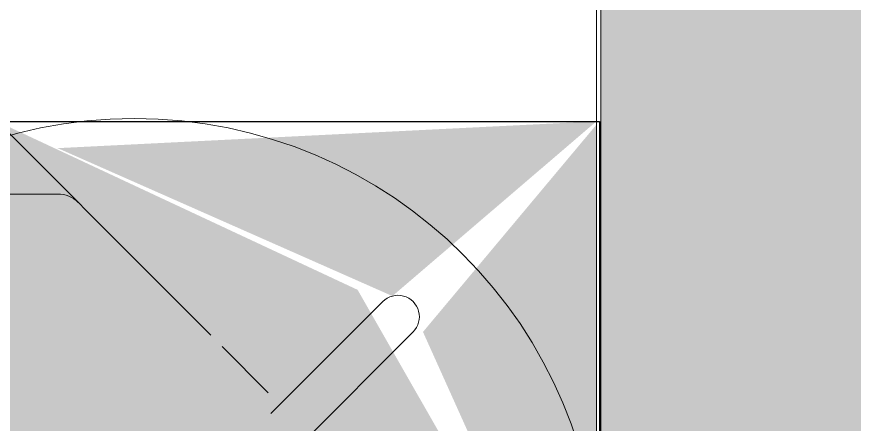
# Model space of a CAD drawing. Header units: metres. Extents: x 5 to 242, y -3 to 162.
# Drawn here: x 184.7064 to 184.9944, y 82.4416 to 82.5816 of the extents above; entities that cross this region are included whole.
import ezdxf

# ---------------------------------------------------------------- set-up
doc = ezdxf.new("R2010")
doc.units = ezdxf.units.M
doc.layers.add('1053_ARQ_BASE_MATADOURO_dwg', color=7, linetype='Continuous', lineweight=5, true_color=0x767676)
for name, color, linetype, lineweight in [('A-EQUIPAMENTOS', 7, 'Continuous', 5), ('A-PAREDE', 7, 'Continuous', 30), ('A-WALL', 7, 'Continuous', 9), ('P-SANR-FIXT', 7, 'Continuous', 5)]:
    doc.layers.add(name, color=color, linetype=linetype, lineweight=lineweight)

# ---------------------------------------------------------------- blocks, each defined once
blk = doc.blocks.new('USO_ESG_Cuba lavatório redonda - Uso geral-3627472-TÉRREO 1_20')
at = {"layer": 'P-SANR-FIXT', "color": 9, "true_color": 0xc0c0c0}
for centre, radius, start, end in [((-2.759870525399777e-15, -0.1600000000000002), 0.1599999999999999, 4.198332179531842e-13, 180.0000000000002), ((-2.727719265099044e-15, -0.1600000000000002), 0.1599999999999999, 4.198332179531842e-13, 180.0000000000002), ((-2.759870525399777e-15, -0.1600000000000002), 0.1600000000000002, 179.9999999999998, 359.9999999999992), ((-2.727719265099044e-15, -0.1600000000000002), 0.1599999999999999, 180.0000000000002, 0)]:
    blk.add_arc(centre, radius, start, end, dxfattribs=at)
blk = doc.blocks.new('1053_ARQ_BASE_MATADOURO_dwg_A$C36706394-4039620-TÉRREO 1_20')
at = {"layer": 'A-EQUIPAMENTOS', "true_color": 0xe2e2e2}
h = blk.add_hatch(color=254, dxfattribs=at)
h.paths.add_polyline_path([(0.0001433662210276452, 0.2413469434307444), (0.007622596354679081, 0.1920324112917759), (0.02288196461773878, 0.2271222185825791), (0.003592405511744255, 0.2391892645837838)])
h.paths.add_polyline_path([(0.3065170094016365, 0.4931319497940342), (0.2606621028055522, 0.4931319585200374), (0.2844234498328557, 0.4790309208397525)])
h.paths.add_polyline_path([(0.0001433662210276452, 0.2413469434307444), (0.02625578082015654, 0.2382056737420961), (0.02669040589590786, 0.2093545837292761), (0.00812549576874626, 0.1920324111959984), (0.1001992766975614, 0.1920323936746885), (0.12231384666183, 0.2019323953961764), (0.2486024117830113, 0.2741889044258937), (0.3065169518233215, 0.3981929288630534), (0.3065170094016365, 0.4931319497940342), (0.2815169518489521, 0.4635514374812458), (0.2725266968231912, 0.4735003276256132), (0.2561152356134511, 0.4995702081077594), (0.1566267831318946, 0.4816144715854862), (0.07239994149837276, 0.4257020418435328), (0.0172271987081067, 0.3409887660390978), (0.002377820023738968, 0.2741889512815717)])
h.paths.add_polyline_path([(0.0380295719961443, 0.3252506527601192), (0.1434337654597364, 0.3373278429138063), (0.1562263414888155, 0.3409887895133008), (0.1623210803174376, 0.3468423779424106), (0.1698292485008906, 0.3409887869246766), (0.1749016161859858, 0.3368326245121964), (0.1633084031535085, 0.3212871506601852), (0.1623210764017207, 0.3262655127326434), (0.04048372214740066, 0.325250652652976)])
h.paths.add_polyline_path([(0.1016125981349978, 0.192032393405791), (0.3053738571365631, 0.1920323546306234), (0.2341307773019671, 0.2517011721293602), (0.1223138465517068, 0.2013535039407485)])
h.paths.add_polyline_path([(0.2464602067563061, 0.2622144764019038), (0.3065169520191039, 0.192032354413149), (0.2973047889869933, 0.377335061109675), (0.2479193133567245, 0.2655181362536078)])
at = {"layer": 'A-EQUIPAMENTOS', "color": 253, "true_color": 0xaaaaaa}
for p, q in [((0.2815169518580661, 0.3773350641131402), (0.2815169518580661, 0.4635514374822379)), ((0.3065169518813491, 0.3981929291039706), (0.2484866837584312, 0.3401626607033851)), ((0.2445528374519199, 0.2655181363224983), (0.2060984591664924, 0.3039725147364714)), ((0.2341307778842747, 0.2550960779190064), (0.1917227597381932, 0.2975040950727549))]:
    blk.add_line(p, q, dxfattribs=at)
at = {"layer": 'A-EQUIPAMENTOS', "color": 9, "true_color": 0xc3c3c3}
for p, q in [((0.2484866837584312, 0.3401626607033851), (0.232966996383692, 0.3246429732543862)), ((0.2291159384409239, 0.3207919152931912), (0.2132145231589189, 0.3048904999351))]:
    blk.add_line(p, q, dxfattribs=at)
at = {"layer": 'A-EQUIPAMENTOS', "color": 253, "true_color": 0xaaaaaa, "flags": 128}
blk.add_lwpolyline([(0.007022746489383281, 0.1910034269094467), (0.3065169518231414, 0.1910034269094467), (0.3065169518231414, 0.4931319504976273)], dxfattribs=at)
at = {"layer": 'A-EQUIPAMENTOS', "color": 253, "true_color": 0xaaaaaa}
for centre, radius, start, end in [((0.2715169518487529, 0.3773350641131402), 0.009999999999999964, 315.0000000742845, 0), ((0.2393418076680973, 0.2603071071207523), 0.007369508991979185, 224.9999999257155, 44.99999992571561)]:
    blk.add_arc(centre, radius, start, end, dxfattribs=at)
blk = doc.blocks.new('1053_ARQ_BASE_MATADOURO_dwg_arq geral tgov-4039641-TÉRREO 1_20')
at = {"layer": 'A-PAREDE', "color": 253, "true_color": 0xaaaaaa, "flags": 128}
blk.add_lwpolyline([(27.30822966562119, -0.6403377242386341), (28.29822966561187, -0.6403377242386341), (28.29822966561187, -2.440337724983692)], dxfattribs=at)
at = {"rotation": 90.0000109032063}
blk.add_blockref('1053_ARQ_BASE_MATADOURO_dwg_A$C36706394-4039620-TÉRREO 1_20', (28.48923314746935, -0.9468546397985869), dxfattribs=at)
blk = doc.blocks.new('1053_ARQ_BASE_MATADOURO_dwg-3625622-TÉRREO 1_20')
blk.add_blockref('1053_ARQ_BASE_MATADOURO_dwg_arq geral tgov-4039641-TÉRREO 1_20', (130.2097949645677, 83.1860339743535))

msp = doc.modelspace()

# ---------------------------------------------------------------- hatches: boundary and pattern name
at = {"layer": 'A-WALL', "true_color": 0xffd4aa, "transparency": 33554483}
h = msp.add_hatch(color=41, dxfattribs=at)
h.paths.add_polyline_path([(184.9072607424334, 80.59569625085992), (185.0557607424334, 80.60518625011545), (185.0557607424334, 83.89569624787967), (184.9072607424334, 83.89569624787967), (184.9072607424334, 80.60518625011545)])
h.paths.add_polyline_path([(184.9542651133966, 80.60518625011545), (184.9450003514604, 80.6078072544144), (184.9542651133966, 82.34870625011483), (184.9700003514604, 82.33850674536527), (184.9607355895242, 80.60518625011545), (184.9575003514603, 80.60518625011545)])

# ---------------------------------------------------------------- linework, layer by layer
at = {"layer": 'A-WALL', "color": 253, "true_color": 0xaaaaaa}
for p, q in [((184.9057607424333, 83.89569624974217), (184.9057607424333, 80.59569625048722)), ((184.9072607424333, 83.89569624974217), (184.9072607424333, 80.59419625048722))]:
    msp.add_line(p, q, dxfattribs=at)

# ---------------------------------------------------------------- block references
at = {"layer": '1053_ARQ_BASE_MATADOURO_dwg', "color": 253, "true_color": 0xaaaaaa}
msp.add_blockref('1053_ARQ_BASE_MATADOURO_dwg-3625622-TÉRREO 1_20', (26.39876504313851, 0), dxfattribs=at)
at = {"layer": 'P-SANR-FIXT', "color": 9, "true_color": 0xc0c0c0, "rotation": 269.9999999999994}
msp.add_blockref('USO_ESG_Cuba lavatório redonda - Uso geral-3627472-TÉRREO 1_20', (184.9067896733181, 82.38670306710037), dxfattribs=at)

doc.saveas('drawing.dxf')
